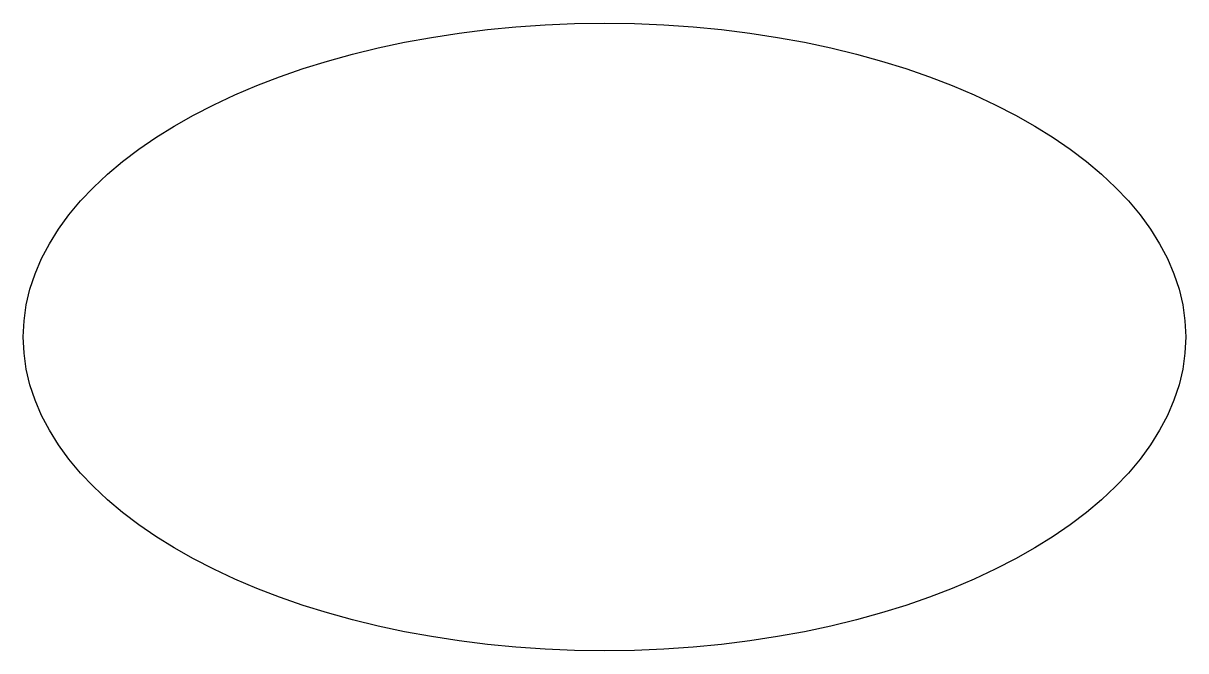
# Model space of a CAD drawing. Extents: x -1.25 to 1.25, y -0.68 to 0.68.
import ezdxf

# ---------------------------------------------------------------- set-up
doc = ezdxf.new("R2010")
doc.units = 0

msp = doc.modelspace()

# ---------------------------------------------------------------- linework, layer by layer
msp.add_ellipse((0, 0), major_axis=(1.25, 0), ratio=0.54)

doc.saveas('drawing.dxf')
